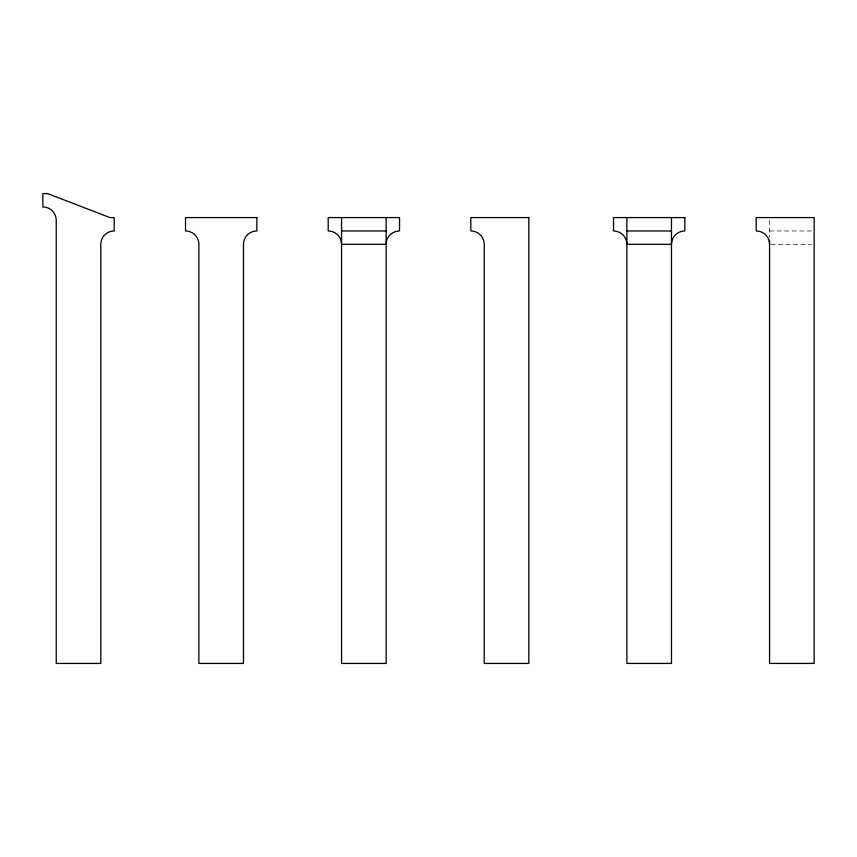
<?xml version="1.0" encoding="UTF-8"?>
<svg xmlns="http://www.w3.org/2000/svg" width="857" height="857" viewBox="0 0 857 857"><rect width="100%" height="100%" fill="white"/><g stroke="black" fill="none" stroke-linecap="round" stroke-linejoin="round"><path stroke-width="0.64" stroke-dasharray="4.29 3.21" d="M769.565 230.962L811.525 230.962M770.882 244.331L811.525 244.331M769.565 220.26L769.565 237.646"/><path stroke-width="1.29" d="M341.557 230.962L386.143 230.962M626.896 230.962L671.481 230.962M769.565 240.324L769.565 663.425L814.15 663.425L814.15 217.582L756.195 217.582L756.195 230.962A13.38 13.38 0 0 1 769.565 244.331M671.481 217.582L671.481 663.425L626.896 663.425L626.896 217.582M386.143 217.582L386.143 663.425L341.557 663.425L341.557 217.582M47.521 193.575L42.85 193.575L42.85 206.955A13.38 13.38 0 0 1 56.23 220.335L56.23 663.425L100.805 663.425L100.805 244.331A13.38 13.38 0 0 1 114.185 230.962L114.185 217.582L109.932 217.582L47.521 193.575M256.854 217.582L185.519 217.582L185.519 230.962A13.38 13.38 0 0 1 198.888 244.331L198.888 663.425L243.474 663.425L243.474 244.331A13.38 13.38 0 0 1 256.854 230.962L256.854 217.582M399.523 217.582L328.188 217.582L328.188 230.962A13.38 13.38 0 0 1 341.557 244.331L386.143 244.331A13.38 13.38 0 0 1 399.523 230.962L399.523 217.582M528.812 217.582L470.857 217.582L470.857 230.962A13.38 13.38 0 0 1 484.226 244.331L484.226 663.425L528.812 663.425L528.812 217.582M684.861 217.582L613.526 217.582L613.526 230.962A13.38 13.38 0 0 1 626.896 244.331L671.481 244.331A13.38 13.38 0 0 1 684.861 230.962L684.861 217.582"/></g></svg>
